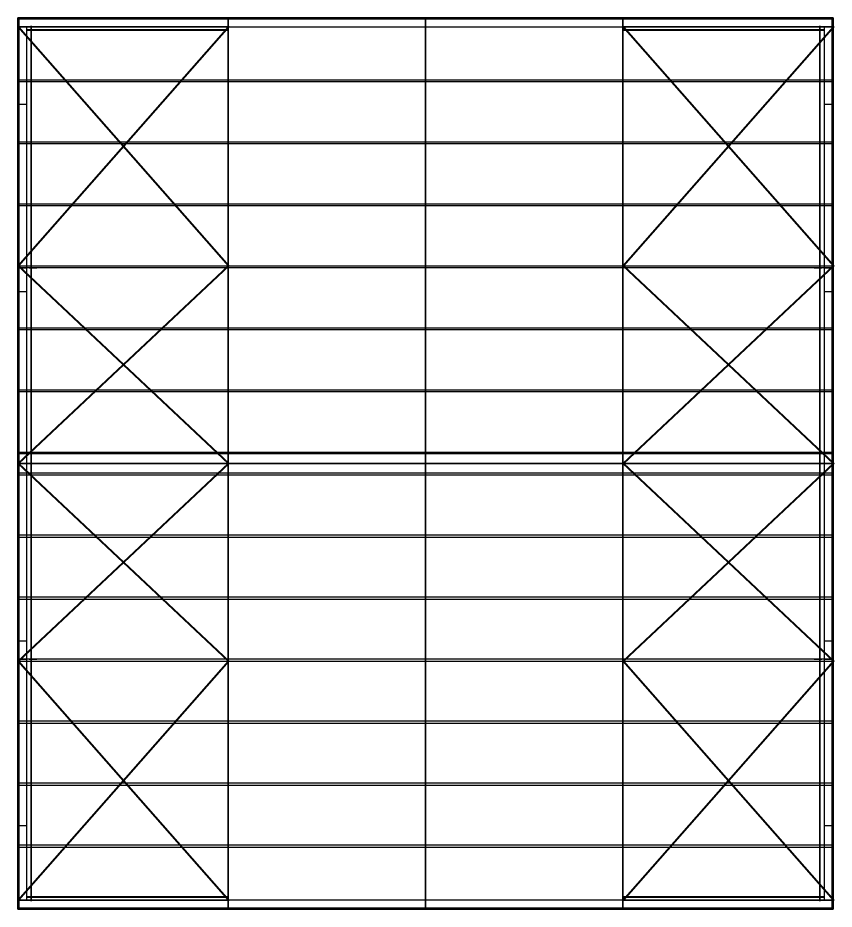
# Model space of a CAD drawing. Extents: x 0 to 20695, y 0 to 22596.
import ezdxf

# ---------------------------------------------------------------- set-up
doc = ezdxf.new("R2010")
doc.units = 0
doc.header["$MEASUREMENT"] = 0
doc.linetypes.add('CONTIN', pattern=[0])
for name, color, linetype in [('Building_Struts', 7, 'CONTIN'), ('Default', 7, 'CONTIN'), ('Floor_surface', 3, 'CONTIN'), ('Frame_lines', 7, 'CONTIN'), ('Roof_purlins', 4, 'CONTIN'), ('Roof_surface', 1, 'CONTIN'), ('Wall_Framing', 1, 'CONTIN'), ('Wall_girts', 5, 'CONTIN'), ('Wall_surfaces', 2, 'CONTIN'), ('Wind_bracing', 8, 'CONTIN')]:
    doc.layers.add(name, color=color, linetype=linetype)

# ---------------------------------------------------------------- blocks, each defined once
blk = doc.blocks.new('BUILD1')
at = {"layer": 'Building_Struts', "color": 4}
for points, invisible_edges in [([(210.039, 880.748, 210.63), (0, 880.748, 210.63), (0, 888.622, 210.63)], 12), ([(210.039, 880.748, 210.63), (0, 888.622, 210.63), (210.039, 888.622, 210.63)], 5), ([(813.78, 880.748, 210.63), (603.74, 880.748, 210.63), (603.74, 888.622, 210.63)], 12), ([(813.78, 880.748, 210.63), (603.74, 888.622, 210.63), (813.78, 888.622, 210.63)], 5), ([(0, 8.858, 210.63), (210.039, 8.858, 210.63), (210.039, 0.984, 210.63)], 12), ([(0, 8.858, 210.63), (210.039, 0.984, 210.63), (0, 0.984, 210.63)], 5), ([(603.74, 8.858, 210.63), (813.78, 8.858, 210.63), (813.78, 0.984, 210.63)], 12), ([(603.74, 8.858, 210.63), (813.78, 0.984, 210.63), (603.74, 0.984, 210.63)], 5)]:
    blk.add_3dface(points, dxfattribs=dict(at, invisible_edges=invisible_edges))
at = {"layer": 'Floor_surface', "color": 2}
for points, invisible_edges in [([(0, 0), (813.78, 0), (813.78, 889.606)], 12), ([(0, 0), (813.78, 889.606), (0, 889.606)], 5)]:
    blk.add_3dface(points, dxfattribs=dict(at, invisible_edges=invisible_edges))
at = {"layer": 'Frame_lines', "color": 1}
for points, invisible_edges in [([(13.189, 871.89, 19.685), (13.189, 881.732, 19.685), (13.189, 881.732, 279.528)], 12), ([(13.189, 871.89, 19.685), (13.189, 881.732, 279.528), (13.189, 854.173, 264.098)], 7), ([(13.189, 854.173, 264.098), (13.189, 881.732, 279.528), (13.189, 671.664, 332.054)], 13), ([(210.039, 871.89, 19.685), (210.039, 881.732, 19.685), (210.039, 881.732, 279.528)], 12), ([(210.039, 871.89, 19.685), (210.039, 881.732, 279.528), (210.039, 854.173, 264.098)], 7), ([(210.039, 854.173, 264.098), (210.039, 881.732, 279.528), (210.039, 671.664, 332.054)], 13), ([(406.89, 871.89, 19.685), (406.89, 881.732, 19.685), (406.89, 881.732, 279.528)], 12), ([(406.89, 871.89, 19.685), (406.89, 881.732, 279.528), (406.89, 854.173, 264.098)], 7), ([(406.89, 854.173, 264.098), (406.89, 881.732, 279.528), (406.89, 671.664, 332.054)], 13), ([(603.74, 871.89, 19.685), (603.74, 881.732, 19.685), (603.74, 881.732, 279.528)], 12), ([(603.74, 871.89, 19.685), (603.74, 881.732, 279.528), (603.74, 854.173, 264.098)], 7), ([(603.74, 854.173, 264.098), (603.74, 881.732, 279.528), (603.74, 671.664, 332.054)], 13), ([(800.591, 871.89, 19.685), (800.591, 881.732, 19.685), (800.591, 881.732, 279.528)], 12), ([(800.591, 871.89, 19.685), (800.591, 881.732, 279.528), (800.591, 854.173, 264.098)], 7), ([(800.591, 854.173, 264.098), (800.591, 881.732, 279.528), (800.591, 671.664, 332.054)], 13), ([(13.189, 854.173, 264.098), (13.189, 671.664, 332.054), (13.189, 668.322, 318.686)], 7), ([(210.039, 854.173, 264.098), (210.039, 671.664, 332.054), (210.039, 668.322, 318.686)], 7), ([(406.89, 854.173, 264.098), (406.89, 671.664, 332.054), (406.89, 668.322, 318.686)], 7), ([(603.74, 854.173, 264.098), (603.74, 671.664, 332.054), (603.74, 668.322, 318.686)], 7), ([(800.591, 854.173, 264.098), (800.591, 671.664, 332.054), (800.591, 668.322, 318.686)], 7), ([(13.189, 668.322, 318.686), (13.189, 671.664, 332.054), (13.189, 444.803, 390.748)], 13), ([(13.189, 668.322, 318.686), (13.189, 444.803, 390.748), (13.189, 444.803, 372.486)], 7), ([(210.039, 668.322, 318.686), (210.039, 671.664, 332.054), (210.039, 444.803, 390.748)], 13), ([(210.039, 668.322, 318.686), (210.039, 444.803, 390.748), (210.039, 444.803, 372.486)], 7), ([(406.89, 668.322, 318.686), (406.89, 671.664, 332.054), (406.89, 444.803, 390.748)], 13), ([(406.89, 668.322, 318.686), (406.89, 444.803, 390.748), (406.89, 444.803, 372.486)], 7), ([(603.74, 668.322, 318.686), (603.74, 671.664, 332.054), (603.74, 444.803, 390.748)], 13), ([(603.74, 668.322, 318.686), (603.74, 444.803, 390.748), (603.74, 444.803, 372.486)], 7), ([(800.591, 668.322, 318.686), (800.591, 671.664, 332.054), (800.591, 444.803, 390.748)], 13), ([(800.591, 668.322, 318.686), (800.591, 444.803, 390.748), (800.591, 444.803, 372.486)], 7), ([(13.189, 444.803, 372.486), (13.189, 444.803, 390.748), (13.189, 210.062, 332.052)], 13), ([(13.189, 444.803, 372.486), (13.189, 210.062, 332.052), (13.189, 213.404, 318.684)], 7), ([(210.039, 444.803, 372.486), (210.039, 444.803, 390.748), (210.039, 210.062, 332.052)], 13), ([(210.039, 444.803, 372.486), (210.039, 210.062, 332.052), (210.039, 213.404, 318.684)], 7), ([(406.89, 444.803, 372.486), (406.89, 444.803, 390.748), (406.89, 210.062, 332.052)], 13), ([(406.89, 444.803, 372.486), (406.89, 210.062, 332.052), (406.89, 213.404, 318.684)], 7), ([(603.74, 444.803, 372.486), (603.74, 444.803, 390.748), (603.74, 210.062, 332.052)], 13), ([(603.74, 444.803, 372.486), (603.74, 210.062, 332.052), (603.74, 213.404, 318.684)], 7), ([(800.591, 444.803, 372.486), (800.591, 444.803, 390.748), (800.591, 210.062, 332.052)], 13), ([(800.591, 444.803, 372.486), (800.591, 210.062, 332.052), (800.591, 213.404, 318.684)], 7), ([(13.189, 213.404, 318.684), (13.189, 210.062, 332.052), (13.189, 7.874, 279.528)], 13), ([(13.189, 213.404, 318.684), (13.189, 7.874, 279.528), (13.189, 35.433, 264.098)], 7), ([(210.039, 213.404, 318.684), (210.039, 210.062, 332.052), (210.039, 7.874, 279.528)], 13), ([(210.039, 213.404, 318.684), (210.039, 7.874, 279.528), (210.039, 35.433, 264.098)], 7), ([(406.89, 213.404, 318.684), (406.89, 210.062, 332.052), (406.89, 7.874, 279.528)], 13), ([(406.89, 213.404, 318.684), (406.89, 7.874, 279.528), (406.89, 35.433, 264.098)], 7), ([(603.74, 213.404, 318.684), (603.74, 210.062, 332.052), (603.74, 7.874, 279.528)], 13), ([(603.74, 213.404, 318.684), (603.74, 7.874, 279.528), (603.74, 35.433, 264.098)], 7), ([(800.591, 213.404, 318.684), (800.591, 210.062, 332.052), (800.591, 7.874, 279.528)], 13), ([(800.591, 213.404, 318.684), (800.591, 7.874, 279.528), (800.591, 35.433, 264.098)], 7), ([(13.189, 35.433, 264.098), (13.189, 7.874, 279.528), (13.189, 7.874, 19.685)], 13), ([(13.189, 35.433, 264.098), (13.189, 7.874, 19.685), (13.189, 17.717, 19.685)], 5), ([(210.039, 35.433, 264.098), (210.039, 7.874, 279.528), (210.039, 7.874, 19.685)], 13), ([(210.039, 35.433, 264.098), (210.039, 7.874, 19.685), (210.039, 17.717, 19.685)], 5), ([(406.89, 35.433, 264.098), (406.89, 7.874, 279.528), (406.89, 7.874, 19.685)], 13), ([(406.89, 35.433, 264.098), (406.89, 7.874, 19.685), (406.89, 17.717, 19.685)], 5), ([(603.74, 35.433, 264.098), (603.74, 7.874, 279.528), (603.74, 7.874, 19.685)], 13), ([(603.74, 35.433, 264.098), (603.74, 7.874, 19.685), (603.74, 17.717, 19.685)], 5), ([(800.591, 35.433, 264.098), (800.591, 7.874, 279.528), (800.591, 7.874, 19.685)], 13), ([(800.591, 35.433, 264.098), (800.591, 7.874, 19.685), (800.591, 17.717, 19.685)], 5)]:
    blk.add_3dface(points, dxfattribs=dict(at, invisible_edges=invisible_edges))
at = {"layer": 'Roof_purlins', "color": 4}
for points, invisible_edges in [([(0.984, 888.622, 279.766), (0.984, 888.622, 287.64), (210.039, 888.622, 287.64)], 12), ([(0.984, 888.622, 279.766), (210.039, 888.622, 287.64), (210.039, 888.622, 279.766)], 5), ([(210.039, 888.622, 279.766), (210.039, 888.622, 287.64), (406.89, 888.622, 287.64)], 12), ([(210.039, 888.622, 279.766), (406.89, 888.622, 287.64), (406.89, 888.622, 279.766)], 5), ([(406.89, 888.622, 279.766), (406.89, 888.622, 287.64), (603.74, 888.622, 287.64)], 12), ([(406.89, 888.622, 279.766), (603.74, 888.622, 287.64), (603.74, 888.622, 279.766)], 5), ([(603.74, 888.622, 279.766), (603.74, 888.622, 287.64), (812.795, 888.622, 287.64)], 12), ([(603.74, 888.622, 279.766), (812.795, 888.622, 287.64), (812.795, 888.622, 279.766)], 5), ([(0.984, 825.791, 295.242), (0.984, 827.701, 302.881), (210.039, 827.701, 302.881)], 12), ([(0.984, 825.791, 295.242), (210.039, 827.701, 302.881), (210.039, 825.791, 295.242)], 5), ([(210.039, 825.791, 295.242), (210.039, 827.701, 302.881), (406.89, 827.701, 302.881)], 12), ([(210.039, 825.791, 295.242), (406.89, 827.701, 302.881), (406.89, 825.791, 295.242)], 5), ([(406.89, 825.791, 295.242), (406.89, 827.701, 302.881), (603.74, 827.701, 302.881)], 12), ([(406.89, 825.791, 295.242), (603.74, 827.701, 302.881), (603.74, 825.791, 295.242)], 5), ([(603.74, 825.791, 295.242), (603.74, 827.701, 302.881), (812.795, 827.701, 302.881)], 12), ([(603.74, 825.791, 295.242), (812.795, 827.701, 302.881), (812.795, 825.791, 295.242)], 5), ([(0.984, 763.886, 310.721), (0.984, 765.796, 318.36), (210.039, 765.796, 318.36)], 12), ([(0.984, 763.886, 310.721), (210.039, 765.796, 318.36), (210.039, 763.886, 310.721)], 5), ([(210.039, 763.886, 310.721), (210.039, 765.796, 318.36), (406.89, 765.796, 318.36)], 12), ([(210.039, 763.886, 310.721), (406.89, 765.796, 318.36), (406.89, 763.886, 310.721)], 5), ([(406.89, 763.886, 310.721), (406.89, 765.796, 318.36), (603.74, 765.796, 318.36)], 12), ([(406.89, 763.886, 310.721), (603.74, 765.796, 318.36), (603.74, 763.886, 310.721)], 5), ([(603.74, 763.886, 310.721), (603.74, 765.796, 318.36), (812.795, 765.796, 318.36)], 12), ([(603.74, 763.886, 310.721), (812.795, 765.796, 318.36), (812.795, 763.886, 310.721)], 5), ([(0.984, 701.981, 326.2), (0.984, 703.891, 333.839), (210.039, 703.891, 333.839)], 12), ([(0.984, 701.981, 326.2), (210.039, 703.891, 333.839), (210.039, 701.981, 326.2)], 5), ([(210.039, 701.981, 326.2), (210.039, 703.891, 333.839), (406.89, 703.891, 333.839)], 12), ([(210.039, 701.981, 326.2), (406.89, 703.891, 333.839), (406.89, 701.981, 326.2)], 5), ([(406.89, 701.981, 326.2), (406.89, 703.891, 333.839), (603.74, 703.891, 333.839)], 12), ([(406.89, 701.981, 326.2), (603.74, 703.891, 333.839), (603.74, 701.981, 326.2)], 5), ([(603.74, 701.981, 326.2), (603.74, 703.891, 333.839), (812.795, 703.891, 333.839)], 12), ([(603.74, 701.981, 326.2), (812.795, 703.891, 333.839), (812.795, 701.981, 326.2)], 5), ([(0.984, 640.072, 341.68), (0.984, 641.982, 349.319), (210.039, 641.982, 349.319)], 12), ([(0.984, 640.072, 341.68), (210.039, 641.982, 349.319), (210.039, 640.072, 341.68)], 5), ([(210.039, 640.072, 341.68), (210.039, 641.982, 349.319), (406.89, 641.982, 349.319)], 12), ([(210.039, 640.072, 341.68), (406.89, 641.982, 349.319), (406.89, 640.072, 341.68)], 5), ([(406.89, 640.072, 341.68), (406.89, 641.982, 349.319), (603.74, 641.982, 349.319)], 12), ([(406.89, 640.072, 341.68), (603.74, 641.982, 349.319), (603.74, 640.072, 341.68)], 5), ([(603.74, 640.072, 341.68), (603.74, 641.982, 349.319), (812.795, 641.982, 349.319)], 12), ([(603.74, 640.072, 341.68), (812.795, 641.982, 349.319), (812.795, 640.072, 341.68)], 5), ([(0.984, 578.167, 357.159), (0.984, 580.077, 364.798), (210.039, 580.077, 364.798)], 12), ([(0.984, 578.167, 357.159), (210.039, 580.077, 364.798), (210.039, 578.167, 357.159)], 5), ([(210.039, 578.167, 357.159), (210.039, 580.077, 364.798), (406.89, 580.077, 364.798)], 12), ([(210.039, 578.167, 357.159), (406.89, 580.077, 364.798), (406.89, 578.167, 357.159)], 5), ([(406.89, 578.167, 357.159), (406.89, 580.077, 364.798), (603.74, 580.077, 364.798)], 12), ([(406.89, 578.167, 357.159), (603.74, 580.077, 364.798), (603.74, 578.167, 357.159)], 5), ([(603.74, 578.167, 357.159), (603.74, 580.077, 364.798), (812.795, 580.077, 364.798)], 12), ([(603.74, 578.167, 357.159), (812.795, 580.077, 364.798), (812.795, 578.167, 357.159)], 5), ([(0.984, 516.262, 372.638), (0.984, 518.172, 380.277), (210.039, 518.172, 380.277)], 12), ([(0.984, 516.262, 372.638), (210.039, 518.172, 380.277), (210.039, 516.262, 372.638)], 5), ([(210.039, 516.262, 372.638), (210.039, 518.172, 380.277), (406.89, 518.172, 380.277)], 12), ([(210.039, 516.262, 372.638), (406.89, 518.172, 380.277), (406.89, 516.262, 372.638)], 5), ([(406.89, 516.262, 372.638), (406.89, 518.172, 380.277), (603.74, 518.172, 380.277)], 12), ([(406.89, 516.262, 372.638), (603.74, 518.172, 380.277), (603.74, 516.262, 372.638)], 5), ([(603.74, 516.262, 372.638), (603.74, 518.172, 380.277), (812.795, 518.172, 380.277)], 12), ([(603.74, 516.262, 372.638), (812.795, 518.172, 380.277), (812.795, 516.262, 372.638)], 5), ([(0.984, 454.356, 388.117), (0.984, 456.266, 395.756), (210.039, 456.266, 395.756)], 12), ([(0.984, 454.356, 388.117), (210.039, 456.266, 395.756), (210.039, 454.356, 388.117)], 5), ([(210.039, 454.356, 388.117), (210.039, 456.266, 395.756), (406.89, 456.266, 395.756)], 12), ([(210.039, 454.356, 388.117), (406.89, 456.266, 395.756), (406.89, 454.356, 388.117)], 5), ([(406.89, 454.356, 388.117), (406.89, 456.266, 395.756), (603.74, 456.266, 395.756)], 12), ([(406.89, 454.356, 388.117), (603.74, 456.266, 395.756), (603.74, 454.356, 388.117)], 5), ([(603.74, 454.356, 388.117), (603.74, 456.266, 395.756), (812.795, 456.266, 395.756)], 12), ([(603.74, 454.356, 388.117), (812.795, 456.266, 395.756), (812.795, 454.356, 388.117)], 5), ([(0.984, 435.255, 388.118), (0.984, 433.345, 395.757), (210.039, 433.345, 395.757)], 12), ([(0.984, 435.255, 388.118), (210.039, 433.345, 395.757), (210.039, 435.255, 388.118)], 5), ([(210.039, 435.255, 388.118), (210.039, 433.345, 395.757), (406.89, 433.345, 395.757)], 12), ([(210.039, 435.255, 388.118), (406.89, 433.345, 395.757), (406.89, 435.255, 388.118)], 5), ([(406.89, 435.255, 388.118), (406.89, 433.345, 395.757), (603.74, 433.345, 395.757)], 12), ([(406.89, 435.255, 388.118), (603.74, 433.345, 395.757), (603.74, 435.255, 388.118)], 5), ([(603.74, 435.255, 388.118), (603.74, 433.345, 395.757), (812.795, 433.345, 395.757)], 12), ([(603.74, 435.255, 388.118), (812.795, 433.345, 395.757), (812.795, 435.255, 388.118)], 5), ([(0.984, 373.35, 372.639), (0.984, 371.44, 380.278), (210.039, 371.44, 380.278)], 12), ([(0.984, 373.35, 372.639), (210.039, 371.44, 380.278), (210.039, 373.35, 372.639)], 5), ([(210.039, 373.35, 372.639), (210.039, 371.44, 380.278), (406.89, 371.44, 380.278)], 12), ([(210.039, 373.35, 372.639), (406.89, 371.44, 380.278), (406.89, 373.35, 372.639)], 5), ([(406.89, 373.35, 372.639), (406.89, 371.44, 380.278), (603.74, 371.44, 380.278)], 12), ([(406.89, 373.35, 372.639), (603.74, 371.44, 380.278), (603.74, 373.35, 372.639)], 5), ([(603.74, 373.35, 372.639), (603.74, 371.44, 380.278), (812.795, 371.44, 380.278)], 12), ([(603.74, 373.35, 372.639), (812.795, 371.44, 380.278), (812.795, 373.35, 372.639)], 5), ([(0.984, 311.445, 357.16), (0.984, 309.535, 364.799), (210.039, 309.535, 364.799)], 12), ([(0.984, 311.445, 357.16), (210.039, 309.535, 364.799), (210.039, 311.445, 357.16)], 5), ([(210.039, 311.445, 357.16), (210.039, 309.535, 364.799), (406.89, 309.535, 364.799)], 12), ([(210.039, 311.445, 357.16), (406.89, 309.535, 364.799), (406.89, 311.445, 357.16)], 5), ([(406.89, 311.445, 357.16), (406.89, 309.535, 364.799), (603.74, 309.535, 364.799)], 12), ([(406.89, 311.445, 357.16), (603.74, 309.535, 364.799), (603.74, 311.445, 357.16)], 5), ([(603.74, 311.445, 357.16), (603.74, 309.535, 364.799), (812.795, 309.535, 364.799)], 12), ([(603.74, 311.445, 357.16), (812.795, 309.535, 364.799), (812.795, 311.445, 357.16)], 5), ([(0.984, 249.54, 341.681), (0.984, 247.629, 349.32), (210.039, 247.629, 349.32)], 12), ([(0.984, 249.54, 341.681), (210.039, 247.629, 349.32), (210.039, 249.54, 341.681)], 5), ([(210.039, 249.54, 341.681), (210.039, 247.629, 349.32), (406.89, 247.629, 349.32)], 12), ([(210.039, 249.54, 341.681), (406.89, 247.629, 349.32), (406.89, 249.54, 341.681)], 5), ([(406.89, 249.54, 341.681), (406.89, 247.629, 349.32), (603.74, 247.629, 349.32)], 12), ([(406.89, 249.54, 341.681), (603.74, 247.629, 349.32), (603.74, 249.54, 341.681)], 5), ([(603.74, 249.54, 341.681), (603.74, 247.629, 349.32), (812.795, 247.629, 349.32)], 12), ([(603.74, 249.54, 341.681), (812.795, 247.629, 349.32), (812.795, 249.54, 341.681)], 5), ([(0.984, 187.631, 326.201), (0.984, 185.721, 333.84), (210.039, 185.721, 333.84)], 12), ([(0.984, 187.631, 326.201), (210.039, 185.721, 333.84), (210.039, 187.631, 326.201)], 5), ([(210.039, 187.631, 326.201), (210.039, 185.721, 333.84), (406.89, 185.721, 333.84)], 12), ([(210.039, 187.631, 326.201), (406.89, 185.721, 333.84), (406.89, 187.631, 326.201)], 5), ([(406.89, 187.631, 326.201), (406.89, 185.721, 333.84), (603.74, 185.721, 333.84)], 12), ([(406.89, 187.631, 326.201), (603.74, 185.721, 333.84), (603.74, 187.631, 326.201)], 5), ([(603.74, 187.631, 326.201), (603.74, 185.721, 333.84), (812.795, 185.721, 333.84)], 12), ([(603.74, 187.631, 326.201), (812.795, 185.721, 333.84), (812.795, 187.631, 326.201)], 5), ([(0.984, 125.725, 310.722), (0.984, 123.815, 318.361), (210.039, 123.815, 318.361)], 12), ([(0.984, 125.725, 310.722), (210.039, 123.815, 318.361), (210.039, 125.725, 310.722)], 5), ([(210.039, 125.725, 310.722), (210.039, 123.815, 318.361), (406.89, 123.815, 318.361)], 12), ([(210.039, 125.725, 310.722), (406.89, 123.815, 318.361), (406.89, 125.725, 310.722)], 5), ([(406.89, 125.725, 310.722), (406.89, 123.815, 318.361), (603.74, 123.815, 318.361)], 12), ([(406.89, 125.725, 310.722), (603.74, 123.815, 318.361), (603.74, 125.725, 310.722)], 5), ([(603.74, 125.725, 310.722), (603.74, 123.815, 318.361), (812.795, 123.815, 318.361)], 12), ([(603.74, 125.725, 310.722), (812.795, 123.815, 318.361), (812.795, 125.725, 310.722)], 5), ([(0.984, 63.82, 295.243), (0.984, 61.91, 302.882), (210.039, 61.91, 302.882)], 12), ([(0.984, 63.82, 295.243), (210.039, 61.91, 302.882), (210.039, 63.82, 295.243)], 5), ([(210.039, 63.82, 295.243), (210.039, 61.91, 302.882), (406.89, 61.91, 302.882)], 12), ([(210.039, 63.82, 295.243), (406.89, 61.91, 302.882), (406.89, 63.82, 295.243)], 5), ([(406.89, 63.82, 295.243), (406.89, 61.91, 302.882), (603.74, 61.91, 302.882)], 12), ([(406.89, 63.82, 295.243), (603.74, 61.91, 302.882), (603.74, 63.82, 295.243)], 5), ([(603.74, 63.82, 295.243), (603.74, 61.91, 302.882), (812.795, 61.91, 302.882)], 12), ([(603.74, 63.82, 295.243), (812.795, 61.91, 302.882), (812.795, 63.82, 295.243)], 5), ([(0.984, 0.984, 279.766), (0.984, 0.984, 287.64), (210.039, 0.984, 287.64)], 12), ([(0.984, 0.984, 279.766), (210.039, 0.984, 287.64), (210.039, 0.984, 279.766)], 5), ([(210.039, 0.984, 279.766), (210.039, 0.984, 287.64), (406.89, 0.984, 287.64)], 12), ([(210.039, 0.984, 279.766), (406.89, 0.984, 287.64), (406.89, 0.984, 279.766)], 5), ([(406.89, 0.984, 279.766), (406.89, 0.984, 287.64), (603.74, 0.984, 287.64)], 12), ([(406.89, 0.984, 279.766), (603.74, 0.984, 287.64), (603.74, 0.984, 279.766)], 5), ([(603.74, 0.984, 279.766), (603.74, 0.984, 287.64), (812.795, 0.984, 287.64)], 12), ([(603.74, 0.984, 279.766), (812.795, 0.984, 287.64), (812.795, 0.984, 279.766)], 5)]:
    blk.add_3dface(points, dxfattribs=dict(at, invisible_edges=invisible_edges))
at = {"layer": 'Roof_surface', "color": 7}
for points, invisible_edges in [([(0, 889.606, 287.402), (0, 444.803, 398.622), (813.78, 444.803, 398.622)], 12), ([(0, 889.606, 287.402), (813.78, 444.803, 398.622), (813.78, 889.606, 287.402)], 5), ([(0, 444.803, 398.622), (0, 0, 287.402), (813.78, 0, 287.402)], 12), ([(0, 444.803, 398.622), (813.78, 0, 287.402), (813.78, 444.803, 398.622)], 5)]:
    blk.add_3dface(points, dxfattribs=dict(at, invisible_edges=invisible_edges))
at = {"layer": 'Wall_Framing', "color": 1}
for points, invisible_edges in [([(19.094, 640.197, 19.685), (11.22, 640.197, 19.685), (11.22, 640.197, 333.033)], 12), ([(19.094, 640.197, 19.685), (11.22, 640.197, 333.033), (19.094, 640.197, 333.033)], 5), ([(794.685, 640.197, 19.685), (802.559, 640.197, 19.685), (802.559, 640.197, 333.033)], 12), ([(794.685, 640.197, 19.685), (802.559, 640.197, 333.033), (794.685, 640.197, 333.033)], 5), ([(19.094, 249.409, 19.685), (11.22, 249.409, 19.685), (11.22, 249.409, 333.033)], 12), ([(19.094, 249.409, 19.685), (11.22, 249.409, 333.033), (19.094, 249.409, 333.033)], 5), ([(794.685, 249.409, 19.685), (802.559, 249.409, 19.685), (802.559, 249.409, 333.033)], 12), ([(794.685, 249.409, 19.685), (802.559, 249.409, 333.033), (794.685, 249.409, 333.033)], 5)]:
    blk.add_3dface(points, dxfattribs=dict(at, invisible_edges=invisible_edges))
at = {"layer": 'Wall_girts', "color": 5}
for points, invisible_edges in [([(210.039, 880.748, 152.756), (210.039, 888.622, 152.756), (0.984, 888.622, 152.756)], 12), ([(210.039, 880.748, 152.756), (0.984, 888.622, 152.756), (0.984, 880.748, 152.756)], 5), ([(210.039, 880.748, 208.661), (210.039, 888.622, 208.661), (0.984, 888.622, 208.661)], 12), ([(210.039, 880.748, 208.661), (0.984, 888.622, 208.661), (0.984, 880.748, 208.661)], 5), ([(210.039, 880.748, 255.906), (210.039, 888.622, 255.906), (0.984, 888.622, 255.906)], 12), ([(210.039, 880.748, 255.906), (0.984, 888.622, 255.906), (0.984, 880.748, 255.906)], 5), ([(8.858, 880.748, 152.756), (0.984, 880.748, 152.756), (0.984, 640.197, 152.756)], 12), ([(8.858, 880.748, 152.756), (0.984, 640.197, 152.756), (8.858, 640.197, 152.756)], 5), ([(8.858, 880.748, 208.661), (0.984, 880.748, 208.661), (0.984, 640.197, 208.661)], 12), ([(8.858, 880.748, 208.661), (0.984, 640.197, 208.661), (8.858, 640.197, 208.661)], 5), ([(8.858, 880.748, 255.906), (0.984, 880.748, 255.906), (0.984, 640.197, 255.906)], 12), ([(8.858, 880.748, 255.906), (0.984, 640.197, 255.906), (8.858, 640.197, 255.906)], 5), ([(406.89, 880.748, 152.756), (406.89, 888.622, 152.756), (210.039, 888.622, 152.756)], 12), ([(406.89, 880.748, 152.756), (210.039, 888.622, 152.756), (210.039, 880.748, 152.756)], 5), ([(406.89, 880.748, 208.661), (406.89, 888.622, 208.661), (210.039, 888.622, 208.661)], 12), ([(406.89, 880.748, 208.661), (210.039, 888.622, 208.661), (210.039, 880.748, 208.661)], 5), ([(406.89, 880.748, 255.906), (406.89, 888.622, 255.906), (210.039, 888.622, 255.906)], 12), ([(406.89, 880.748, 255.906), (210.039, 888.622, 255.906), (210.039, 880.748, 255.906)], 5), ([(603.74, 880.748, 152.756), (603.74, 888.622, 152.756), (406.89, 888.622, 152.756)], 12), ([(603.74, 880.748, 152.756), (406.89, 888.622, 152.756), (406.89, 880.748, 152.756)], 5), ([(603.74, 880.748, 208.661), (603.74, 888.622, 208.661), (406.89, 888.622, 208.661)], 12), ([(603.74, 880.748, 208.661), (406.89, 888.622, 208.661), (406.89, 880.748, 208.661)], 5), ([(603.74, 880.748, 255.906), (603.74, 888.622, 255.906), (406.89, 888.622, 255.906)], 12), ([(603.74, 880.748, 255.906), (406.89, 888.622, 255.906), (406.89, 880.748, 255.906)], 5), ([(812.795, 880.748, 152.756), (812.795, 888.622, 152.756), (603.74, 888.622, 152.756)], 12), ([(812.795, 880.748, 152.756), (603.74, 888.622, 152.756), (603.74, 880.748, 152.756)], 5), ([(812.795, 880.748, 208.661), (812.795, 888.622, 208.661), (603.74, 888.622, 208.661)], 12), ([(812.795, 880.748, 208.661), (603.74, 888.622, 208.661), (603.74, 880.748, 208.661)], 5), ([(812.795, 880.748, 255.906), (812.795, 888.622, 255.906), (603.74, 888.622, 255.906)], 12), ([(812.795, 880.748, 255.906), (603.74, 888.622, 255.906), (603.74, 880.748, 255.906)], 5), ([(804.921, 640.197, 152.756), (812.795, 640.197, 152.756), (812.795, 880.748, 152.756)], 12), ([(804.921, 640.197, 152.756), (812.795, 880.748, 152.756), (804.921, 880.748, 152.756)], 5), ([(804.921, 640.197, 208.661), (812.795, 640.197, 208.661), (812.795, 880.748, 208.661)], 12), ([(804.921, 640.197, 208.661), (812.795, 880.748, 208.661), (804.921, 880.748, 208.661)], 5), ([(804.921, 640.197, 255.906), (812.795, 640.197, 255.906), (812.795, 880.748, 255.906)], 12), ([(804.921, 640.197, 255.906), (812.795, 880.748, 255.906), (804.921, 880.748, 255.906)], 5), ([(8.858, 803.006, 299.213), (0.984, 803.006, 299.213), (0.984, 640.197, 299.213)], 12), ([(8.858, 803.006, 299.213), (0.984, 640.197, 299.213), (8.858, 640.197, 299.213)], 5), ([(804.921, 640.197, 299.213), (812.795, 640.197, 299.213), (812.795, 803.006, 299.213)], 12), ([(804.921, 640.197, 299.213), (812.795, 803.006, 299.213), (804.921, 803.006, 299.213)], 5), ([(8.858, 640.197, 152.756), (0.984, 640.197, 152.756), (0.984, 249.409, 152.756)], 12), ([(8.858, 640.197, 152.756), (0.984, 249.409, 152.756), (8.858, 249.409, 152.756)], 5), ([(8.858, 640.197, 208.661), (0.984, 640.197, 208.661), (0.984, 249.409, 208.661)], 12), ([(8.858, 640.197, 208.661), (0.984, 249.409, 208.661), (8.858, 249.409, 208.661)], 5), ([(8.858, 640.197, 255.906), (0.984, 640.197, 255.906), (0.984, 249.409, 255.906)], 12), ([(8.858, 640.197, 255.906), (0.984, 249.409, 255.906), (8.858, 249.409, 255.906)], 5), ([(8.858, 640.197, 299.213), (0.984, 640.197, 299.213), (0.984, 249.409, 299.213)], 12), ([(8.858, 640.197, 299.213), (0.984, 249.409, 299.213), (8.858, 249.409, 299.213)], 5), ([(804.921, 249.409, 152.756), (812.795, 249.409, 152.756), (812.795, 640.197, 152.756)], 12), ([(804.921, 249.409, 152.756), (812.795, 640.197, 152.756), (804.921, 640.197, 152.756)], 5), ([(804.921, 249.409, 208.661), (812.795, 249.409, 208.661), (812.795, 640.197, 208.661)], 12), ([(804.921, 249.409, 208.661), (812.795, 640.197, 208.661), (804.921, 640.197, 208.661)], 5), ([(804.921, 249.409, 255.906), (812.795, 249.409, 255.906), (812.795, 640.197, 255.906)], 12), ([(804.921, 249.409, 255.906), (812.795, 640.197, 255.906), (804.921, 640.197, 255.906)], 5), ([(804.921, 249.409, 299.213), (812.795, 249.409, 299.213), (812.795, 640.197, 299.213)], 12), ([(804.921, 249.409, 299.213), (812.795, 640.197, 299.213), (804.921, 640.197, 299.213)], 5), ([(8.858, 615.995, 346.457), (0.984, 615.995, 346.457), (0.984, 267.669, 346.457)], 12), ([(8.858, 615.995, 346.457), (0.984, 267.669, 346.457), (8.858, 267.669, 346.457)], 5), ([(804.921, 267.669, 346.457), (812.795, 267.669, 346.457), (812.795, 615.995, 346.457)], 12), ([(804.921, 267.669, 346.457), (812.795, 615.995, 346.457), (804.921, 615.995, 346.457)], 5), ([(8.858, 249.409, 152.756), (0.984, 249.409, 152.756), (0.984, 8.858, 152.756)], 12), ([(8.858, 249.409, 152.756), (0.984, 8.858, 152.756), (8.858, 8.858, 152.756)], 5), ([(8.858, 249.409, 208.661), (0.984, 249.409, 208.661), (0.984, 8.858, 208.661)], 12), ([(8.858, 249.409, 208.661), (0.984, 8.858, 208.661), (8.858, 8.858, 208.661)], 5), ([(8.858, 249.409, 255.906), (0.984, 249.409, 255.906), (0.984, 8.858, 255.906)], 12), ([(8.858, 249.409, 255.906), (0.984, 8.858, 255.906), (8.858, 8.858, 255.906)], 5), ([(8.858, 249.409, 299.213), (0.984, 249.409, 299.213), (0.984, 83.649, 299.213)], 12), ([(8.858, 249.409, 299.213), (0.984, 83.649, 299.213), (8.858, 83.649, 299.213)], 5), ([(804.921, 8.858, 152.756), (812.795, 8.858, 152.756), (812.795, 249.409, 152.756)], 12), ([(804.921, 8.858, 152.756), (812.795, 249.409, 152.756), (804.921, 249.409, 152.756)], 5), ([(804.921, 8.858, 208.661), (812.795, 8.858, 208.661), (812.795, 249.409, 208.661)], 12), ([(804.921, 8.858, 208.661), (812.795, 249.409, 208.661), (804.921, 249.409, 208.661)], 5), ([(804.921, 8.858, 255.906), (812.795, 8.858, 255.906), (812.795, 249.409, 255.906)], 12), ([(804.921, 8.858, 255.906), (812.795, 249.409, 255.906), (804.921, 249.409, 255.906)], 5), ([(804.921, 83.649, 299.213), (812.795, 83.649, 299.213), (812.795, 249.409, 299.213)], 12), ([(804.921, 83.649, 299.213), (812.795, 249.409, 299.213), (804.921, 249.409, 299.213)], 5), ([(0.984, 8.858, 152.756), (0.984, 0.984, 152.756), (210.039, 0.984, 152.756)], 12), ([(0.984, 8.858, 152.756), (210.039, 0.984, 152.756), (210.039, 8.858, 152.756)], 5), ([(0.984, 8.858, 208.661), (0.984, 0.984, 208.661), (210.039, 0.984, 208.661)], 12), ([(0.984, 8.858, 208.661), (210.039, 0.984, 208.661), (210.039, 8.858, 208.661)], 5), ([(0.984, 8.858, 255.906), (0.984, 0.984, 255.906), (210.039, 0.984, 255.906)], 12), ([(0.984, 8.858, 255.906), (210.039, 0.984, 255.906), (210.039, 8.858, 255.906)], 5), ([(210.039, 8.858, 152.756), (210.039, 0.984, 152.756), (406.89, 0.984, 152.756)], 12), ([(210.039, 8.858, 152.756), (406.89, 0.984, 152.756), (406.89, 8.858, 152.756)], 5), ([(210.039, 8.858, 208.661), (210.039, 0.984, 208.661), (406.89, 0.984, 208.661)], 12), ([(210.039, 8.858, 208.661), (406.89, 0.984, 208.661), (406.89, 8.858, 208.661)], 5), ([(210.039, 8.858, 255.906), (210.039, 0.984, 255.906), (406.89, 0.984, 255.906)], 12), ([(210.039, 8.858, 255.906), (406.89, 0.984, 255.906), (406.89, 8.858, 255.906)], 5), ([(406.89, 8.858, 152.756), (406.89, 0.984, 152.756), (603.74, 0.984, 152.756)], 12), ([(406.89, 8.858, 152.756), (603.74, 0.984, 152.756), (603.74, 8.858, 152.756)], 5), ([(406.89, 8.858, 208.661), (406.89, 0.984, 208.661), (603.74, 0.984, 208.661)], 12), ([(406.89, 8.858, 208.661), (603.74, 0.984, 208.661), (603.74, 8.858, 208.661)], 5), ([(406.89, 8.858, 255.906), (406.89, 0.984, 255.906), (603.74, 0.984, 255.906)], 12), ([(406.89, 8.858, 255.906), (603.74, 0.984, 255.906), (603.74, 8.858, 255.906)], 5), ([(603.74, 8.858, 152.756), (603.74, 0.984, 152.756), (812.795, 0.984, 152.756)], 12), ([(603.74, 8.858, 152.756), (812.795, 0.984, 152.756), (812.795, 8.858, 152.756)], 5), ([(603.74, 8.858, 208.661), (603.74, 0.984, 208.661), (812.795, 0.984, 208.661)], 12), ([(603.74, 8.858, 208.661), (812.795, 0.984, 208.661), (812.795, 8.858, 208.661)], 5), ([(603.74, 8.858, 255.906), (603.74, 0.984, 255.906), (812.795, 0.984, 255.906)], 12), ([(603.74, 8.858, 255.906), (812.795, 0.984, 255.906), (812.795, 8.858, 255.906)], 5)]:
    blk.add_3dface(points, dxfattribs=dict(at, invisible_edges=invisible_edges))
at = {"layer": 'Wall_surfaces', "color": 7}
for points, invisible_edges in [([(0, 640.197, 287.402), (0, 640.197, 349.765), (0, 889.606, 287.402)], 13), ([(0, 640.197, 287.402), (0, 889.606, 287.402), (0, 889.606, 287.402)], 13), ([(0, 889.606, 149.606), (0, 889.606, 287.402), (0, 889.606, 149.606)], 14), ([(0, 889.606, 149.606), (0, 889.606, 287.402), (0, 640.197, 287.402)], 14), ([(0, 889.606, 149.606), (0, 640.197, 287.402), (0, 640.197, 149.606)], 15), ([(0, 889.606, 149.606), (0, 640.197, 149.606), (0, 889.606, 149.606)], 5), ([(0, 889.606), (0, 889.606, 149.606), (0, 889.606)], 15), ([(0, 889.606, 149.606), (0, 640.197, 149.606), (0, 889.606, 149.606)], 13), ([(0, 889.606), (0, 640.197), (0, 889.606)], 15), ([(0, 889.606, 149.606), (0, 889.606, 287.402), (0, 889.606, 149.606)], 5), ([(210.039, 889.606, 149.606), (210.039, 889.606, 287.402), (0, 889.606, 287.402)], 13), ([(210.039, 889.606, 149.606), (0, 889.606, 287.402), (0, 889.606, 149.606)], 13), ([(210.039, 889.606, 149.606), (0, 889.606, 149.606), (210.039, 889.606, 149.606)], 5), ([(0, 889.606), (0, 889.606, 149.606), (0, 889.606)], 15), ([(210.039, 889.606, 149.606), (0, 889.606, 149.606), (210.039, 889.606, 149.606)], 13), ([(210.039, 889.606), (0, 889.606), (210.039, 889.606)], 15), ([(210.039, 889.606, 149.606), (210.039, 889.606, 287.402), (210.039, 889.606, 149.606)], 7), ([(406.89, 889.606, 149.606), (406.89, 889.606, 287.402), (210.039, 889.606, 287.402)], 13), ([(406.89, 889.606, 149.606), (210.039, 889.606, 287.402), (210.039, 889.606, 149.606)], 15), ([(406.89, 889.606, 149.606), (210.039, 889.606, 149.606), (406.89, 889.606, 149.606)], 5), ([(210.039, 889.606), (210.039, 889.606, 149.606), (210.039, 889.606)], 15), ([(406.89, 889.606, 149.606), (210.039, 889.606, 149.606), (406.89, 889.606, 149.606)], 13), ([(406.89, 889.606), (210.039, 889.606), (406.89, 889.606)], 15), ([(210.039, 889.606, 149.606), (210.039, 889.606, 287.402), (210.039, 889.606, 149.606)], 7), ([(210.039, 889.606), (210.039, 889.606, 149.606), (210.039, 889.606)], 15), ([(406.89, 889.606, 149.606), (406.89, 889.606, 287.402), (406.89, 889.606, 149.606)], 7), ([(603.74, 889.606, 149.606), (603.74, 889.606, 287.402), (406.89, 889.606, 287.402)], 13), ([(603.74, 889.606, 149.606), (406.89, 889.606, 287.402), (406.89, 889.606, 149.606)], 15), ([(603.74, 889.606, 149.606), (406.89, 889.606, 149.606), (603.74, 889.606, 149.606)], 5), ([(406.89, 889.606), (406.89, 889.606, 149.606), (406.89, 889.606)], 15), ([(603.74, 889.606, 149.606), (406.89, 889.606, 149.606), (603.74, 889.606, 149.606)], 13), ([(603.74, 889.606), (406.89, 889.606), (603.74, 889.606)], 15), ([(406.89, 889.606, 149.606), (406.89, 889.606, 287.402), (406.89, 889.606, 149.606)], 7), ([(406.89, 889.606), (406.89, 889.606, 149.606), (406.89, 889.606)], 15), ([(603.74, 889.606, 149.606), (603.74, 889.606, 287.402), (603.74, 889.606, 149.606)], 7), ([(813.78, 889.606, 149.606), (813.78, 889.606, 287.402), (603.74, 889.606, 287.402)], 12), ([(813.78, 889.606, 149.606), (603.74, 889.606, 287.402), (603.74, 889.606, 149.606)], 15), ([(813.78, 889.606, 149.606), (603.74, 889.606, 149.606), (813.78, 889.606, 149.606)], 5), ([(603.74, 889.606), (603.74, 889.606, 149.606), (603.74, 889.606)], 15), ([(813.78, 889.606, 149.606), (603.74, 889.606, 149.606), (813.78, 889.606, 149.606)], 13), ([(813.78, 889.606), (603.74, 889.606), (813.78, 889.606)], 15), ([(603.74, 889.606, 149.606), (603.74, 889.606, 287.402), (603.74, 889.606, 149.606)], 7), ([(603.74, 889.606), (603.74, 889.606, 149.606), (603.74, 889.606)], 15), ([(813.78, 889.606, 287.402), (813.78, 889.606, 287.402), (813.78, 640.197, 349.765)], 12), ([(813.78, 889.606, 287.402), (813.78, 640.197, 349.765), (813.78, 640.197, 287.402)], 15), ([(813.78, 889.606, 149.606), (813.78, 889.606, 287.402), (813.78, 889.606, 149.606)], 13), ([(813.78, 640.197, 149.606), (813.78, 640.197, 287.402), (813.78, 889.606, 287.402)], 15), ([(813.78, 640.197, 149.606), (813.78, 889.606, 287.402), (813.78, 889.606, 149.606)], 13), ([(813.78, 640.197, 149.606), (813.78, 889.606, 149.606), (813.78, 640.197, 149.606)], 5), ([(813.78, 889.606), (813.78, 889.606, 149.606), (813.78, 889.606)], 15), ([(813.78, 640.197, 149.606), (813.78, 889.606, 149.606), (813.78, 640.197, 149.606)], 13), ([(813.78, 640.197), (813.78, 889.606), (813.78, 640.197)], 15), ([(813.78, 889.606, 149.606), (813.78, 889.606, 287.402), (813.78, 889.606, 149.606)], 14), ([(813.78, 889.606), (813.78, 889.606, 149.606), (813.78, 889.606)], 15), ([(0, 640.197, 149.606), (0, 640.197, 287.402), (0, 640.197, 149.606)], 15), ([(0, 640.197), (0, 640.197, 149.606), (0, 640.197)], 15), ([(0, 444.803, 349.765), (0, 444.803, 398.622), (0, 640.197, 349.765)], 13), ([(0, 444.803, 349.765), (0, 640.197, 349.765), (0, 640.197, 349.765)], 15), ([(0, 640.197, 149.606), (0, 640.197, 349.765), (0, 640.197, 149.606)], 15), ([(0, 640.197, 149.606), (0, 640.197, 349.765), (0, 444.803, 349.765)], 15), ([(0, 640.197, 149.606), (0, 444.803, 349.765), (0, 444.803, 149.606)], 15), ([(0, 640.197, 149.606), (0, 444.803, 149.606), (0, 640.197, 149.606)], 5), ([(0, 640.197), (0, 640.197, 149.606), (0, 640.197)], 15), ([(0, 640.197, 149.606), (0, 444.803, 149.606), (0, 640.197, 149.606)], 13), ([(0, 640.197), (0, 444.803), (0, 640.197)], 15), ([(813.78, 640.197, 349.765), (813.78, 640.197, 349.765), (813.78, 444.803, 398.622)], 13), ([(813.78, 640.197, 349.765), (813.78, 444.803, 398.622), (813.78, 444.803, 349.765)], 15), ([(813.78, 640.197, 149.606), (813.78, 640.197, 349.765), (813.78, 640.197, 149.606)], 15), ([(813.78, 444.803, 149.606), (813.78, 444.803, 349.765), (813.78, 640.197, 349.765)], 15), ([(813.78, 444.803, 149.606), (813.78, 640.197, 349.765), (813.78, 640.197, 149.606)], 15), ([(813.78, 444.803, 149.606), (813.78, 640.197, 149.606), (813.78, 444.803, 149.606)], 5), ([(813.78, 640.197), (813.78, 640.197, 149.606), (813.78, 640.197)], 15), ([(813.78, 444.803, 149.606), (813.78, 640.197, 149.606), (813.78, 444.803, 149.606)], 13), ([(813.78, 444.803), (813.78, 640.197), (813.78, 444.803)], 15), ([(813.78, 640.197, 149.606), (813.78, 640.197, 287.402), (813.78, 640.197, 149.606)], 15), ([(813.78, 640.197), (813.78, 640.197, 149.606), (813.78, 640.197)], 15), ([(0, 444.803, 149.606), (0, 444.803, 349.765), (0, 444.803, 149.606)], 15), ([(0, 444.803), (0, 444.803, 149.606), (0, 444.803)], 15), ([(0, 249.409, 349.765), (0, 249.409, 349.765), (0, 444.803, 398.622)], 13), ([(0, 249.409, 349.765), (0, 444.803, 398.622), (0, 444.803, 349.765)], 15), ([(0, 444.803, 149.606), (0, 444.803, 349.765), (0, 444.803, 149.606)], 15), ([(0, 444.803, 149.606), (0, 444.803, 349.765), (0, 249.409, 349.765)], 15), ([(0, 444.803, 149.606), (0, 249.409, 349.765), (0, 249.409, 149.606)], 15), ([(0, 444.803, 149.606), (0, 249.409, 149.606), (0, 444.803, 149.606)], 5), ([(0, 444.803), (0, 444.803, 149.606), (0, 444.803)], 15), ([(0, 444.803, 149.606), (0, 249.409, 149.606), (0, 444.803, 149.606)], 13), ([(0, 444.803), (0, 249.409), (0, 444.803)], 15), ([(813.78, 444.803, 349.765), (813.78, 444.803, 398.622), (813.78, 249.409, 349.765)], 13), ([(813.78, 444.803, 349.765), (813.78, 249.409, 349.765), (813.78, 249.409, 349.765)], 15), ([(813.78, 444.803, 149.606), (813.78, 444.803, 349.765), (813.78, 444.803, 149.606)], 15), ([(813.78, 249.409, 149.606), (813.78, 249.409, 349.765), (813.78, 444.803, 349.765)], 15), ([(813.78, 249.409, 149.606), (813.78, 444.803, 349.765), (813.78, 444.803, 149.606)], 15), ([(813.78, 249.409, 149.606), (813.78, 444.803, 149.606), (813.78, 249.409, 149.606)], 5), ([(813.78, 444.803), (813.78, 444.803, 149.606), (813.78, 444.803)], 15), ([(813.78, 249.409, 149.606), (813.78, 444.803, 149.606), (813.78, 249.409, 149.606)], 13), ([(813.78, 249.409), (813.78, 444.803), (813.78, 249.409)], 15), ([(813.78, 444.803, 149.606), (813.78, 444.803, 349.765), (813.78, 444.803, 149.606)], 15), ([(813.78, 444.803), (813.78, 444.803, 149.606), (813.78, 444.803)], 15), ([(0, 249.409, 149.606), (0, 249.409, 349.765), (0, 249.409, 149.606)], 15), ([(0, 249.409), (0, 249.409, 149.606), (0, 249.409)], 15), ([(0, 0, 287.402), (0, 0, 287.402), (0, 249.409, 349.765)], 12), ([(0, 0, 287.402), (0, 249.409, 349.765), (0, 249.409, 287.402)], 15), ([(0, 249.409, 149.606), (0, 249.409, 287.402), (0, 249.409, 149.606)], 15), ([(0, 249.409, 149.606), (0, 249.409, 287.402), (0, 0, 287.402)], 15), ([(0, 249.409, 149.606), (0, 0, 287.402), (0, 0, 149.606)], 13), ([(0, 249.409, 149.606), (0, 0, 149.606), (0, 249.409, 149.606)], 5), ([(0, 249.409), (0, 249.409, 149.606), (0, 249.409)], 15), ([(0, 249.409, 149.606), (0, 0, 149.606), (0, 249.409, 149.606)], 13), ([(0, 249.409), (0, 0), (0, 249.409)], 15), ([(813.78, 249.409, 287.402), (813.78, 249.409, 349.765), (813.78, 0, 287.402)], 13), ([(813.78, 249.409, 287.402), (813.78, 0, 287.402), (813.78, 0, 287.402)], 13), ([(813.78, 249.409, 149.606), (813.78, 249.409, 287.402), (813.78, 249.409, 149.606)], 15), ([(813.78, 0, 149.606), (813.78, 0, 287.402), (813.78, 249.409, 287.402)], 14), ([(813.78, 0, 149.606), (813.78, 249.409, 287.402), (813.78, 249.409, 149.606)], 15), ([(813.78, 0, 149.606), (813.78, 249.409, 149.606), (813.78, 0, 149.606)], 5), ([(813.78, 249.409), (813.78, 249.409, 149.606), (813.78, 249.409)], 15), ([(813.78, 0, 149.606), (813.78, 249.409, 149.606), (813.78, 0, 149.606)], 13), ([(813.78, 0), (813.78, 249.409), (813.78, 0)], 15), ([(813.78, 249.409, 149.606), (813.78, 249.409, 349.765), (813.78, 249.409, 149.606)], 15), ([(813.78, 249.409), (813.78, 249.409, 149.606), (813.78, 249.409)], 15), ([(0, 0, 149.606), (0, 0, 287.402), (0, 0, 149.606)], 13), ([(0, 0), (0, 0, 149.606), (0, 0)], 15), ([(0, 0, 149.606), (0, 0, 287.402), (0, 0, 149.606)], 14), ([(0, 0, 149.606), (0, 0, 287.402), (210.039, 0, 287.402)], 12), ([(0, 0, 149.606), (210.039, 0, 287.402), (210.039, 0, 149.606)], 15), ([(0, 0, 149.606), (210.039, 0, 149.606), (0, 0, 149.606)], 5), ([(0, 0), (0, 0, 149.606), (0, 0)], 15), ([(0, 0, 149.606), (210.039, 0, 149.606), (0, 0, 149.606)], 13), ([(0, 0), (210.039, 0), (0, 0)], 15), ([(210.039, 0, 149.606), (210.039, 0, 287.402), (210.039, 0, 149.606)], 7), ([(210.039, 0), (210.039, 0, 149.606), (210.039, 0)], 15), ([(210.039, 0, 149.606), (210.039, 0, 287.402), (210.039, 0, 149.606)], 7), ([(210.039, 0, 149.606), (210.039, 0, 287.402), (406.89, 0, 287.402)], 13), ([(210.039, 0, 149.606), (406.89, 0, 287.402), (406.89, 0, 149.606)], 15), ([(210.039, 0, 149.606), (406.89, 0, 149.606), (210.039, 0, 149.606)], 5), ([(210.039, 0), (210.039, 0, 149.606), (210.039, 0)], 15), ([(210.039, 0, 149.606), (406.89, 0, 149.606), (210.039, 0, 149.606)], 13), ([(210.039, 0), (406.89, 0), (210.039, 0)], 15), ([(406.89, 0, 149.606), (406.89, 0, 287.402), (406.89, 0, 149.606)], 7), ([(406.89, 0), (406.89, 0, 149.606), (406.89, 0)], 15), ([(406.89, 0, 149.606), (406.89, 0, 287.402), (406.89, 0, 149.606)], 7), ([(406.89, 0, 149.606), (406.89, 0, 287.402), (603.74, 0, 287.402)], 13), ([(406.89, 0, 149.606), (603.74, 0, 287.402), (603.74, 0, 149.606)], 15), ([(406.89, 0, 149.606), (603.74, 0, 149.606), (406.89, 0, 149.606)], 5), ([(406.89, 0), (406.89, 0, 149.606), (406.89, 0)], 15), ([(406.89, 0, 149.606), (603.74, 0, 149.606), (406.89, 0, 149.606)], 13), ([(406.89, 0), (603.74, 0), (406.89, 0)], 15), ([(603.74, 0, 149.606), (603.74, 0, 287.402), (603.74, 0, 149.606)], 7), ([(603.74, 0), (603.74, 0, 149.606), (603.74, 0)], 15), ([(603.74, 0, 149.606), (603.74, 0, 287.402), (603.74, 0, 149.606)], 7), ([(603.74, 0, 149.606), (603.74, 0, 287.402), (813.78, 0, 287.402)], 13), ([(603.74, 0, 149.606), (813.78, 0, 287.402), (813.78, 0, 149.606)], 13), ([(603.74, 0, 149.606), (813.78, 0, 149.606), (603.74, 0, 149.606)], 5), ([(603.74, 0), (603.74, 0, 149.606), (603.74, 0)], 15), ([(603.74, 0, 149.606), (813.78, 0, 149.606), (603.74, 0, 149.606)], 13), ([(603.74, 0), (813.78, 0), (603.74, 0)], 15), ([(813.78, 0, 149.606), (813.78, 0, 287.402), (813.78, 0, 149.606)], 5), ([(813.78, 0), (813.78, 0, 149.606), (813.78, 0)], 15), ([(813.78, 0, 149.606), (813.78, 0, 287.402), (813.78, 0, 149.606)], 14), ([(813.78, 0), (813.78, 0, 149.606), (813.78, 0)], 15)]:
    blk.add_3dface(points, dxfattribs=dict(at, invisible_edges=invisible_edges))
at = {"layer": 'Wind_bracing', "color": 7}
for points, invisible_edges in [([(0, 880.748, 278.543), (210.039, 641.969, 340.464), (211.039, 641.969, 340.464)], 12), ([(0, 880.748, 278.543), (211.039, 641.969, 340.464), (1, 880.748, 278.543)], 5), ([(210.039, 880.748, 278.543), (0, 641.969, 340.464), (1, 641.969, 340.464)], 12), ([(210.039, 880.748, 278.543), (1, 641.969, 340.464), (211.039, 880.748, 278.543)], 5), ([(603.74, 880.748, 278.543), (813.78, 641.969, 340.464), (814.78, 641.969, 340.464)], 12), ([(603.74, 880.748, 278.543), (814.78, 641.969, 340.464), (604.74, 880.748, 278.543)], 5), ([(813.78, 880.748, 278.543), (603.74, 641.969, 340.464), (604.74, 641.969, 340.464)], 12), ([(813.78, 880.748, 278.543), (604.74, 641.969, 340.464), (814.78, 880.748, 278.543)], 5), ([(210.039, 876.811, 25.685), (8.858, 876.811, 204.63), (8.858, 877.811, 204.63)], 12), ([(210.039, 876.811, 25.685), (8.858, 877.811, 204.63), (210.039, 877.811, 25.685)], 5), ([(210.039, 876.811, 204.63), (8.858, 876.811, 25.685), (8.858, 877.811, 25.685)], 12), ([(210.039, 876.811, 204.63), (8.858, 877.811, 25.685), (210.039, 877.811, 204.63)], 5), ([(210.039, 876.811, 216.63), (8.858, 876.811, 266.543), (8.858, 877.811, 266.543)], 12), ([(210.039, 876.811, 216.63), (8.858, 877.811, 266.543), (210.039, 877.811, 216.63)], 5), ([(210.039, 876.811, 266.543), (8.858, 876.811, 216.63), (8.858, 877.811, 216.63)], 12), ([(210.039, 876.811, 266.543), (8.858, 877.811, 216.63), (210.039, 877.811, 266.543)], 5), ([(804.921, 876.811, 25.685), (603.74, 876.811, 204.63), (603.74, 877.811, 204.63)], 12), ([(804.921, 876.811, 25.685), (603.74, 877.811, 204.63), (804.921, 877.811, 25.685)], 5), ([(804.921, 876.811, 204.63), (603.74, 876.811, 25.685), (603.74, 877.811, 25.685)], 12), ([(804.921, 876.811, 204.63), (603.74, 877.811, 25.685), (804.921, 877.811, 204.63)], 5), ([(804.921, 876.811, 216.63), (603.74, 876.811, 266.543), (603.74, 877.811, 266.543)], 12), ([(804.921, 876.811, 216.63), (603.74, 877.811, 266.543), (804.921, 877.811, 216.63)], 5), ([(804.921, 876.811, 266.543), (603.74, 876.811, 216.63), (603.74, 877.811, 216.63)], 12), ([(804.921, 876.811, 266.543), (603.74, 877.811, 216.63), (804.921, 877.811, 266.543)], 5), ([(0, 641.969, 340.464), (210.039, 444.803, 389.764), (211.039, 444.803, 389.764)], 12), ([(0, 641.969, 340.464), (211.039, 444.803, 389.764), (1, 641.969, 340.464)], 5), ([(210.039, 641.969, 340.464), (0, 444.803, 389.764), (1, 444.803, 389.764)], 12), ([(210.039, 641.969, 340.464), (1, 444.803, 389.764), (211.039, 641.969, 340.464)], 5), ([(603.74, 641.969, 340.464), (813.78, 444.803, 389.764), (814.78, 444.803, 389.764)], 12), ([(603.74, 641.969, 340.464), (814.78, 444.803, 389.764), (604.74, 641.969, 340.464)], 5), ([(813.78, 641.969, 340.464), (603.74, 444.803, 389.764), (604.74, 444.803, 389.764)], 12), ([(813.78, 641.969, 340.464), (604.74, 444.803, 389.764), (814.78, 641.969, 340.464)], 5), ([(0, 444.803, 389.764), (210.039, 247.638, 340.464), (211.039, 247.638, 340.464)], 12), ([(0, 444.803, 389.764), (211.039, 247.638, 340.464), (1, 444.803, 389.764)], 5), ([(210.039, 444.803, 389.764), (0, 247.638, 340.464), (1, 247.638, 340.464)], 12), ([(210.039, 444.803, 389.764), (1, 247.638, 340.464), (211.039, 444.803, 389.764)], 5), ([(603.74, 444.803, 389.764), (813.78, 247.638, 340.464), (814.78, 247.638, 340.464)], 12), ([(603.74, 444.803, 389.764), (814.78, 247.638, 340.464), (604.74, 444.803, 389.764)], 5), ([(813.78, 444.803, 389.764), (603.74, 247.638, 340.464), (604.74, 247.638, 340.464)], 12), ([(813.78, 444.803, 389.764), (604.74, 247.638, 340.464), (814.78, 444.803, 389.764)], 5), ([(0, 247.638, 340.464), (210.039, 8.858, 278.543), (211.039, 8.858, 278.543)], 12), ([(0, 247.638, 340.464), (211.039, 8.858, 278.543), (1, 247.638, 340.464)], 5), ([(210.039, 247.638, 340.464), (0, 8.858, 278.543), (1, 8.858, 278.543)], 12), ([(210.039, 247.638, 340.464), (1, 8.858, 278.543), (211.039, 247.638, 340.464)], 5), ([(603.74, 247.638, 340.464), (813.78, 8.858, 278.543), (814.78, 8.858, 278.543)], 12), ([(603.74, 247.638, 340.464), (814.78, 8.858, 278.543), (604.74, 247.638, 340.464)], 5), ([(813.78, 247.638, 340.464), (603.74, 8.858, 278.543), (604.74, 8.858, 278.543)], 12), ([(813.78, 247.638, 340.464), (604.74, 8.858, 278.543), (814.78, 247.638, 340.464)], 5), ([(8.858, 12.795, 25.685), (210.039, 12.795, 204.63), (210.039, 11.795, 204.63)], 12), ([(8.858, 12.795, 25.685), (210.039, 11.795, 204.63), (8.858, 11.795, 25.685)], 5), ([(8.858, 12.795, 204.63), (210.039, 12.795, 25.685), (210.039, 11.795, 25.685)], 12), ([(8.858, 12.795, 204.63), (210.039, 11.795, 25.685), (8.858, 11.795, 204.63)], 5), ([(8.858, 12.795, 216.63), (210.039, 12.795, 266.543), (210.039, 11.795, 266.543)], 12), ([(8.858, 12.795, 216.63), (210.039, 11.795, 266.543), (8.858, 11.795, 216.63)], 5), ([(8.858, 12.795, 266.543), (210.039, 12.795, 216.63), (210.039, 11.795, 216.63)], 12), ([(8.858, 12.795, 266.543), (210.039, 11.795, 216.63), (8.858, 11.795, 266.543)], 5), ([(603.74, 12.795, 25.685), (804.921, 12.795, 204.63), (804.921, 11.795, 204.63)], 12), ([(603.74, 12.795, 25.685), (804.921, 11.795, 204.63), (603.74, 11.795, 25.685)], 5), ([(603.74, 12.795, 204.63), (804.921, 12.795, 25.685), (804.921, 11.795, 25.685)], 12), ([(603.74, 12.795, 204.63), (804.921, 11.795, 25.685), (603.74, 11.795, 204.63)], 5), ([(603.74, 12.795, 216.63), (804.921, 12.795, 266.543), (804.921, 11.795, 266.543)], 12), ([(603.74, 12.795, 216.63), (804.921, 11.795, 266.543), (603.74, 11.795, 216.63)], 5), ([(603.74, 12.795, 266.543), (804.921, 12.795, 216.63), (804.921, 11.795, 216.63)], 12), ([(603.74, 12.795, 266.543), (804.921, 11.795, 216.63), (603.74, 11.795, 266.543)], 5)]:
    blk.add_3dface(points, dxfattribs=dict(at, invisible_edges=invisible_edges))

msp = doc.modelspace()

# ---------------------------------------------------------------- block references
at = {"layer": 'Default', "xscale": 25.4, "yscale": 25.4, "zscale": 25.4}
msp.add_blockref('BUILD1', (0, 0), dxfattribs=at)

doc.saveas('drawing.dxf')
